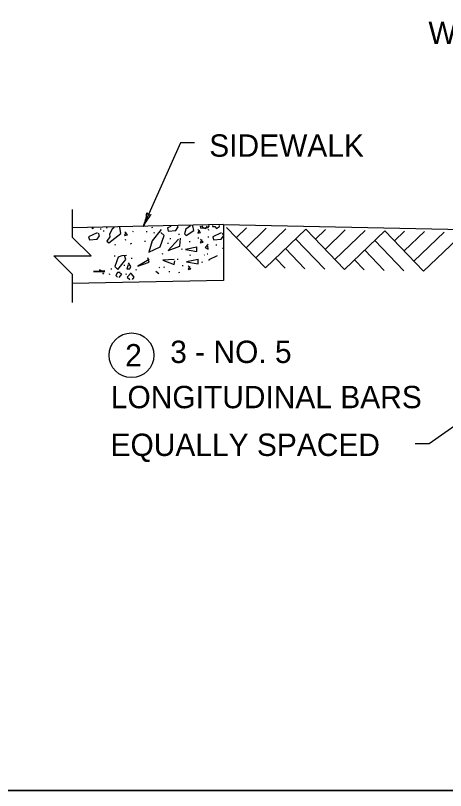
# Model space of a CAD drawing. Extents: x 1007 to 1035.5, y 1000.5 to 1021.5.
# Drawn here: x 1018.34 to 1022.18, y 1000.5 to 1007.43 of the extents above; entities that cross this region are included whole.
import ezdxf

# ---------------------------------------------------------------- set-up
doc = ezdxf.new("R2010")
doc.units = 0
for name, color, linetype in [('Level 1', 7, 'Continuous'), ('Level 10', 7, 'Continuous'), ('Level 11', 7, 'Continuous')]:
    doc.layers.add(name, color=color, linetype=linetype)

msp = doc.modelspace()

# ---------------------------------------------------------------- linework, layer by layer
at = {"layer": 'Level 1'}
for p, q in [((1019.8119, 1006.2942), (1019.4807, 1005.5447)), ((1019.9369, 1006.2942), (1019.8119, 1006.2942)), ((1020.1962, 1005.5618), (1018.8468, 1005.5335)), ((1020.1962, 1005.5618), (1023.1948, 1005.4993)), ((1020.1962, 1005.5618), (1020.1962, 1005.0618)), ((1020.5718, 1005.1748), (1020.2257, 1005.5356)), ((1020.4025, 1005.5319), (1020.3123, 1005.4453)), ((1020.5793, 1005.5283), (1020.3988, 1005.3551)), ((1020.7559, 1005.5245), (1020.4853, 1005.2649)), ((1020.9327, 1005.5208), (1020.5718, 1005.1748)), ((1021.2788, 1005.16), (1020.9327, 1005.5208)), ((1021.1095, 1005.5172), (1021.0193, 1005.4306)), ((1021.2863, 1005.5135), (1021.1058, 1005.3403)), ((1021.4629, 1005.5098), (1021.1923, 1005.2503)), ((1021.6397, 1005.5061), (1021.2788, 1005.16)), ((1021.9858, 1005.1453), (1021.6397, 1005.5061)), ((1021.8165, 1005.5024), (1021.7263, 1005.4158)), ((1021.9933, 1005.4988), (1021.8128, 1005.3257)), ((1022.1699, 1005.4951), (1021.8993, 1005.2355)), ((1022.3467, 1005.4914), (1021.9858, 1005.1453)), ((1021.1019, 1005.1637), (1020.8424, 1005.4343)), ((1021.8089, 1005.1489), (1021.5494, 1005.4196)), ((1020.9253, 1005.1673), (1020.7523, 1005.3478)), ((1021.6324, 1005.1526), (1021.4593, 1005.3331)), ((1020.7486, 1005.171), (1020.6621, 1005.2613)), ((1021.4556, 1005.1563), (1021.3691, 1005.2465)), ((1020.1962, 1005.0618), (1018.8408, 1005.0335)), ((1022.0348, 1003.6043), (1023.5988, 1004.696)), ((1021.9098, 1003.6043), (1022.0348, 1003.6043))]:
    msp.add_line(p, q, dxfattribs=at)
for points in [[(1018.8468, 1004.8642), (1018.8468, 1005.1142), (1018.6801, 1005.2809), (1019.0134, 1005.2809), (1018.8468, 1005.4476), (1018.8468, 1005.6976)], [(1019.0682, 1005.4885), (1018.9924, 1005.4533), (1018.9998, 1005.4256), (1019.0671, 1005.4309), (1019.0895, 1005.4618), (1019.0798, 1005.4864)], [(1019.0204, 1005.5336), (1019.0262, 1005.5267)], [(1019.0262, 1005.5267), (1019.0368, 1005.5338)], [(1019.1038, 1005.5213), (1019.0953, 1005.5203)], [(1019.1299, 1005.503), (1019.1214, 1005.5019)], [(1019.1505, 1005.5338), (1019.1596, 1005.536)], [(1019.1516, 1005.5359), (1019.1505, 1005.5338)], [(1019.2012, 1005.5213), (1019.1788, 1005.4776)], [(1019.2208, 1005.5371), (1019.2012, 1005.5213)], [(1019.2812, 1005.4829), (1019.2718, 1005.538)], [(1019.3257, 1005.4898), (1019.3128, 1005.4631), (1019.3384, 1005.4695), (1019.315, 1005.4962)], [(1019.3932, 1005.4968), (1019.3878, 1005.5011)], [(1019.514, 1005.4978), (1019.5055, 1005.4967)], [(1019.6404, 1005.5171), (1019.5614, 1005.4158), (1019.5316, 1005.3143), (1019.6329, 1005.3634), (1019.6671, 1005.4648), (1019.6383, 1005.4915)], [(1019.5638, 1005.5343), (1019.5553, 1005.5333)], [(1019.5795, 1005.4873), (1019.5709, 1005.4862)], [(1019.7266, 1005.5461), (1019.6958, 1005.5318)], [(1019.6958, 1005.5318), (1019.7033, 1005.5041)], [(1019.7033, 1005.5041), (1019.7705, 1005.5094)], [(1019.7705, 1005.5094), (1019.7929, 1005.5404)], [(1019.7929, 1005.5404), (1019.7902, 1005.5473)], [(1019.8623, 1005.5203), (1019.8495, 1005.4798)], [(1019.9015, 1005.5493), (1019.8623, 1005.5203)], [(1019.8644, 1005.4648), (1019.9317, 1005.5075)], [(1019.9317, 1005.5075), (1019.9227, 1005.5496)], [(1019.9793, 1005.5108), (1019.9666, 1005.4841), (1019.9922, 1005.4905), (1019.9687, 1005.5172)], [(1019.9883, 1005.5508), (1019.9939, 1005.5303)], [(1019.9939, 1005.5303), (1020.0612, 1005.5356)], [(1020.0001, 1005.551), (1020.0148, 1005.5331)], [(1020.0148, 1005.5331), (1020.0405, 1005.5267)], [(1020.0405, 1005.5267), (1020.0458, 1005.5395)], [(1020.0458, 1005.5395), (1020.0529, 1005.5519)], [(1020.0664, 1005.5134), (1020.0578, 1005.5123)], [(1020.0612, 1005.5356), (1020.0732, 1005.5523)], [(1020.0988, 1005.5528), (1020.0981, 1005.5448)], [(1020.0981, 1005.5448), (1020.1194, 1005.5459)], [(1020.1774, 1005.4885), (1020.1017, 1005.4533)], [(1020.1194, 1005.5459), (1020.1354, 1005.5267)], [(1020.1354, 1005.5267), (1020.1621, 1005.5448)], [(1020.1621, 1005.5448), (1020.1612, 1005.5538)], [(1020.196, 1005.4688), (1020.1891, 1005.4864)], [(1019.1819, 1005.4509), (1019.1542, 1005.4125)], [(1019.1713, 1005.3998), (1019.2812, 1005.4829)], [(1019.1788, 1005.4776), (1019.1819, 1005.4509)], [(1019.3237, 1005.4244), (1019.3152, 1005.4233)], [(1019.7962, 1005.4318), (1019.7044, 1005.3293), (1019.8058, 1005.3698), (1019.8133, 1005.4392)], [(1019.7261, 1005.4349), (1019.7175, 1005.4338)], [(1019.8046, 1005.4742), (1019.7961, 1005.4731)], [(1019.8495, 1005.4798), (1019.8644, 1005.4648)], [(1019.9774, 1005.4402), (1019.9688, 1005.4391)], [(1020.0029, 1005.4243), (1019.9901, 1005.3977), (1020.0158, 1005.4041), (1019.9923, 1005.4308)], [(1020.0664, 1005.4506), (1020.0578, 1005.4495)], [(1020.1017, 1005.4533), (1020.1091, 1005.4256)], [(1020.1091, 1005.4256), (1020.1763, 1005.4309)], [(1020.1763, 1005.4309), (1020.196, 1005.458)], [(1019.1542, 1005.4125), (1019.1713, 1005.3998)], [(1019.2321, 1005.3799), (1019.2235, 1005.3788)], [(1019.3761, 1005.3933), (1019.3633, 1005.388)], [(1019.5009, 1005.4113), (1019.4924, 1005.4103)], [(1019.7052, 1005.393), (1019.6966, 1005.3919)], [(1019.9604, 1005.3613), (1019.857, 1005.34), (1019.9594, 1005.3218), (1019.9604, 1005.3623)], [(1019.8988, 1005.4088), (1019.8903, 1005.4077)], [(1020.0597, 1005.3858), (1020.0341, 1005.356), (1020.0597, 1005.3432), (1020.0586, 1005.373)], [(1020.1371, 1005.3773), (1020.1286, 1005.3763)], [(1020.196, 1005.3483), (1020.1888, 1005.3474)], [(1019.2294, 1005.2793), (1019.2209, 1005.2783)], [(1019.3292, 1005.2849), (1019.2897, 1005.2838), (1019.2566, 1005.271), (1019.2268, 1005.1878), (1019.2534, 1005.1601), (1019.326, 1005.2497), (1019.3132, 1005.2859)], [(1019.6554, 1005.2988), (1019.6468, 1005.2977)], [(1019.8282, 1005.3407), (1019.8197, 1005.3396)], [(1019.9015, 1005.2872), (1019.8929, 1005.2861)], [(1020.0288, 1005.2903), (1020.0245, 1005.287)], [(1020.0586, 1005.2977), (1020.05, 1005.2966)], [(1020.1408, 1005.2833), (1020.065, 1005.248)], [(1019.3452, 1005.2017), (1019.3334, 1005.1654), (1019.359, 1005.1664), (1019.3687, 1005.1878), (1019.3483, 1005.2198)], [(1019.3813, 1005.2584), (1019.3728, 1005.2573)], [(1019.5331, 1005.2506), (1019.4328, 1005.1887), (1019.5331, 1005.226), (1019.5213, 1005.2655)], [(1019.7567, 1005.2486), (1019.6564, 1005.2443), (1019.7578, 1005.2059), (1019.762, 1005.239)], [(1019.7915, 1005.2505), (1019.783, 1005.2495)], [(1019.9709, 1005.2503), (1019.8674, 1005.2289), (1019.9698, 1005.2108), (1019.9709, 1005.2513)], [(1020.0088, 1005.2243), (1020.0003, 1005.2233)], [(1020.065, 1005.248), (1020.067, 1005.2405)], [(1019.1382, 1005.1494), (1019.0368, 1005.1408), (1019.1372, 1005.1408)], [(1019.1265, 1005.1398), (1019.0891, 1005.1568)], [(1019.198, 1005.1642), (1019.1895, 1005.1631)], [(1019.3158, 1005.1956), (1019.3073, 1005.1945)], [(1019.4205, 1005.1563), (1019.412, 1005.1553)], [(1019.6201, 1005.1206), (1019.5934, 1005.143)], [(1019.6266, 1005.1773), (1019.6181, 1005.1762)], [(1019.6711, 1005.1798), (1019.6626, 1005.1788)], [(1019.7183, 1005.1406), (1019.7097, 1005.1395)], [(1019.836, 1005.1929), (1019.8275, 1005.1919)], [(1019.893, 1005.1877), (1019.8802, 1005.161)], [(1019.8802, 1005.161), (1019.9058, 1005.1673)], [(1019.9058, 1005.1673), (1019.8823, 1005.194)], [(1019.1184, 1005.1172), (1019.1275, 1005.1302)], [(1019.1823, 1005.117), (1019.1738, 1005.1159)], [(1019.2513, 1005.1334), (1019.2363, 1005.1057)], [(1019.2363, 1005.1057), (1019.2513, 1005.0921)], [(1019.2748, 1005.1323), (1019.2513, 1005.1334)], [(1019.2645, 1005.0897), (1019.2897, 1005.1184)], [(1019.2897, 1005.1184), (1019.2683, 1005.1313)], [(1019.3315, 1005.117), (1019.323, 1005.1159)], [(1019.3718, 1005.1313), (1019.3377, 1005.0907)], [(1019.3377, 1005.0907), (1019.3615, 1005.0713)], [(1019.3751, 1005.1217), (1019.3633, 1005.1217)], [(1019.3985, 1005.0907), (1019.3751, 1005.1217)], [(1019.3847, 1005.07), (1019.3985, 1005.0907)], [(1019.8046, 1005.1328), (1019.7961, 1005.1317)]]:
    msp.add_lwpolyline(points, dxfattribs=at)
msp.add_circle((1019.3753, 1004.393), 0.2, dxfattribs=at)
for centre, radius, start, end in [((1019.1231, 1005.7027), 0.3909, 336.15643, 354.82521), ((1019.8382, 1005.3866), 0.3909, 137.50358, 156.15031), ((1019.5408, 1005.6806), 0.0313, 204.93102, 287.04772), ((1019.1231, 1005.7027), 0.3909, 336.1442, 336.15643)]:
    msp.add_arc(centre, radius, start, end, dxfattribs=at)
at = {"layer": 'Level 10'}
msp.add_line((1035.5, 1000.5), (1007, 1000.5), dxfattribs=at)
at = {"layer": 'Level 11'}
msp.add_lwpolyline([(1007, 1000.5), (1035.5, 1000.5), (1035.5, 1021.5), (1007, 1021.5)], close=True, dxfattribs=at)

# ---------------------------------------------------------------- texts
at = {"layer": 'Level 1'}
for s, p in [("WIDTH MINUS 6'' (4'-6'' MAX. LENGTH)", (1022.0287, 1007.1781)), ('SIDEWALK', (1020.0702, 1006.1688)), ('3 - NO. 5 ', (1019.7211, 1004.3238)), ('2', (1019.3187, 1004.293)), ('LONGITUDINAL BARS', (1019.1904, 1003.9193)), ('EQUALLY SPACED', (1019.1879, 1003.4921))]:
    msp.add_text(s, height=0.2, dxfattribs=at).set_placement(p)

doc.saveas('drawing.dxf')
